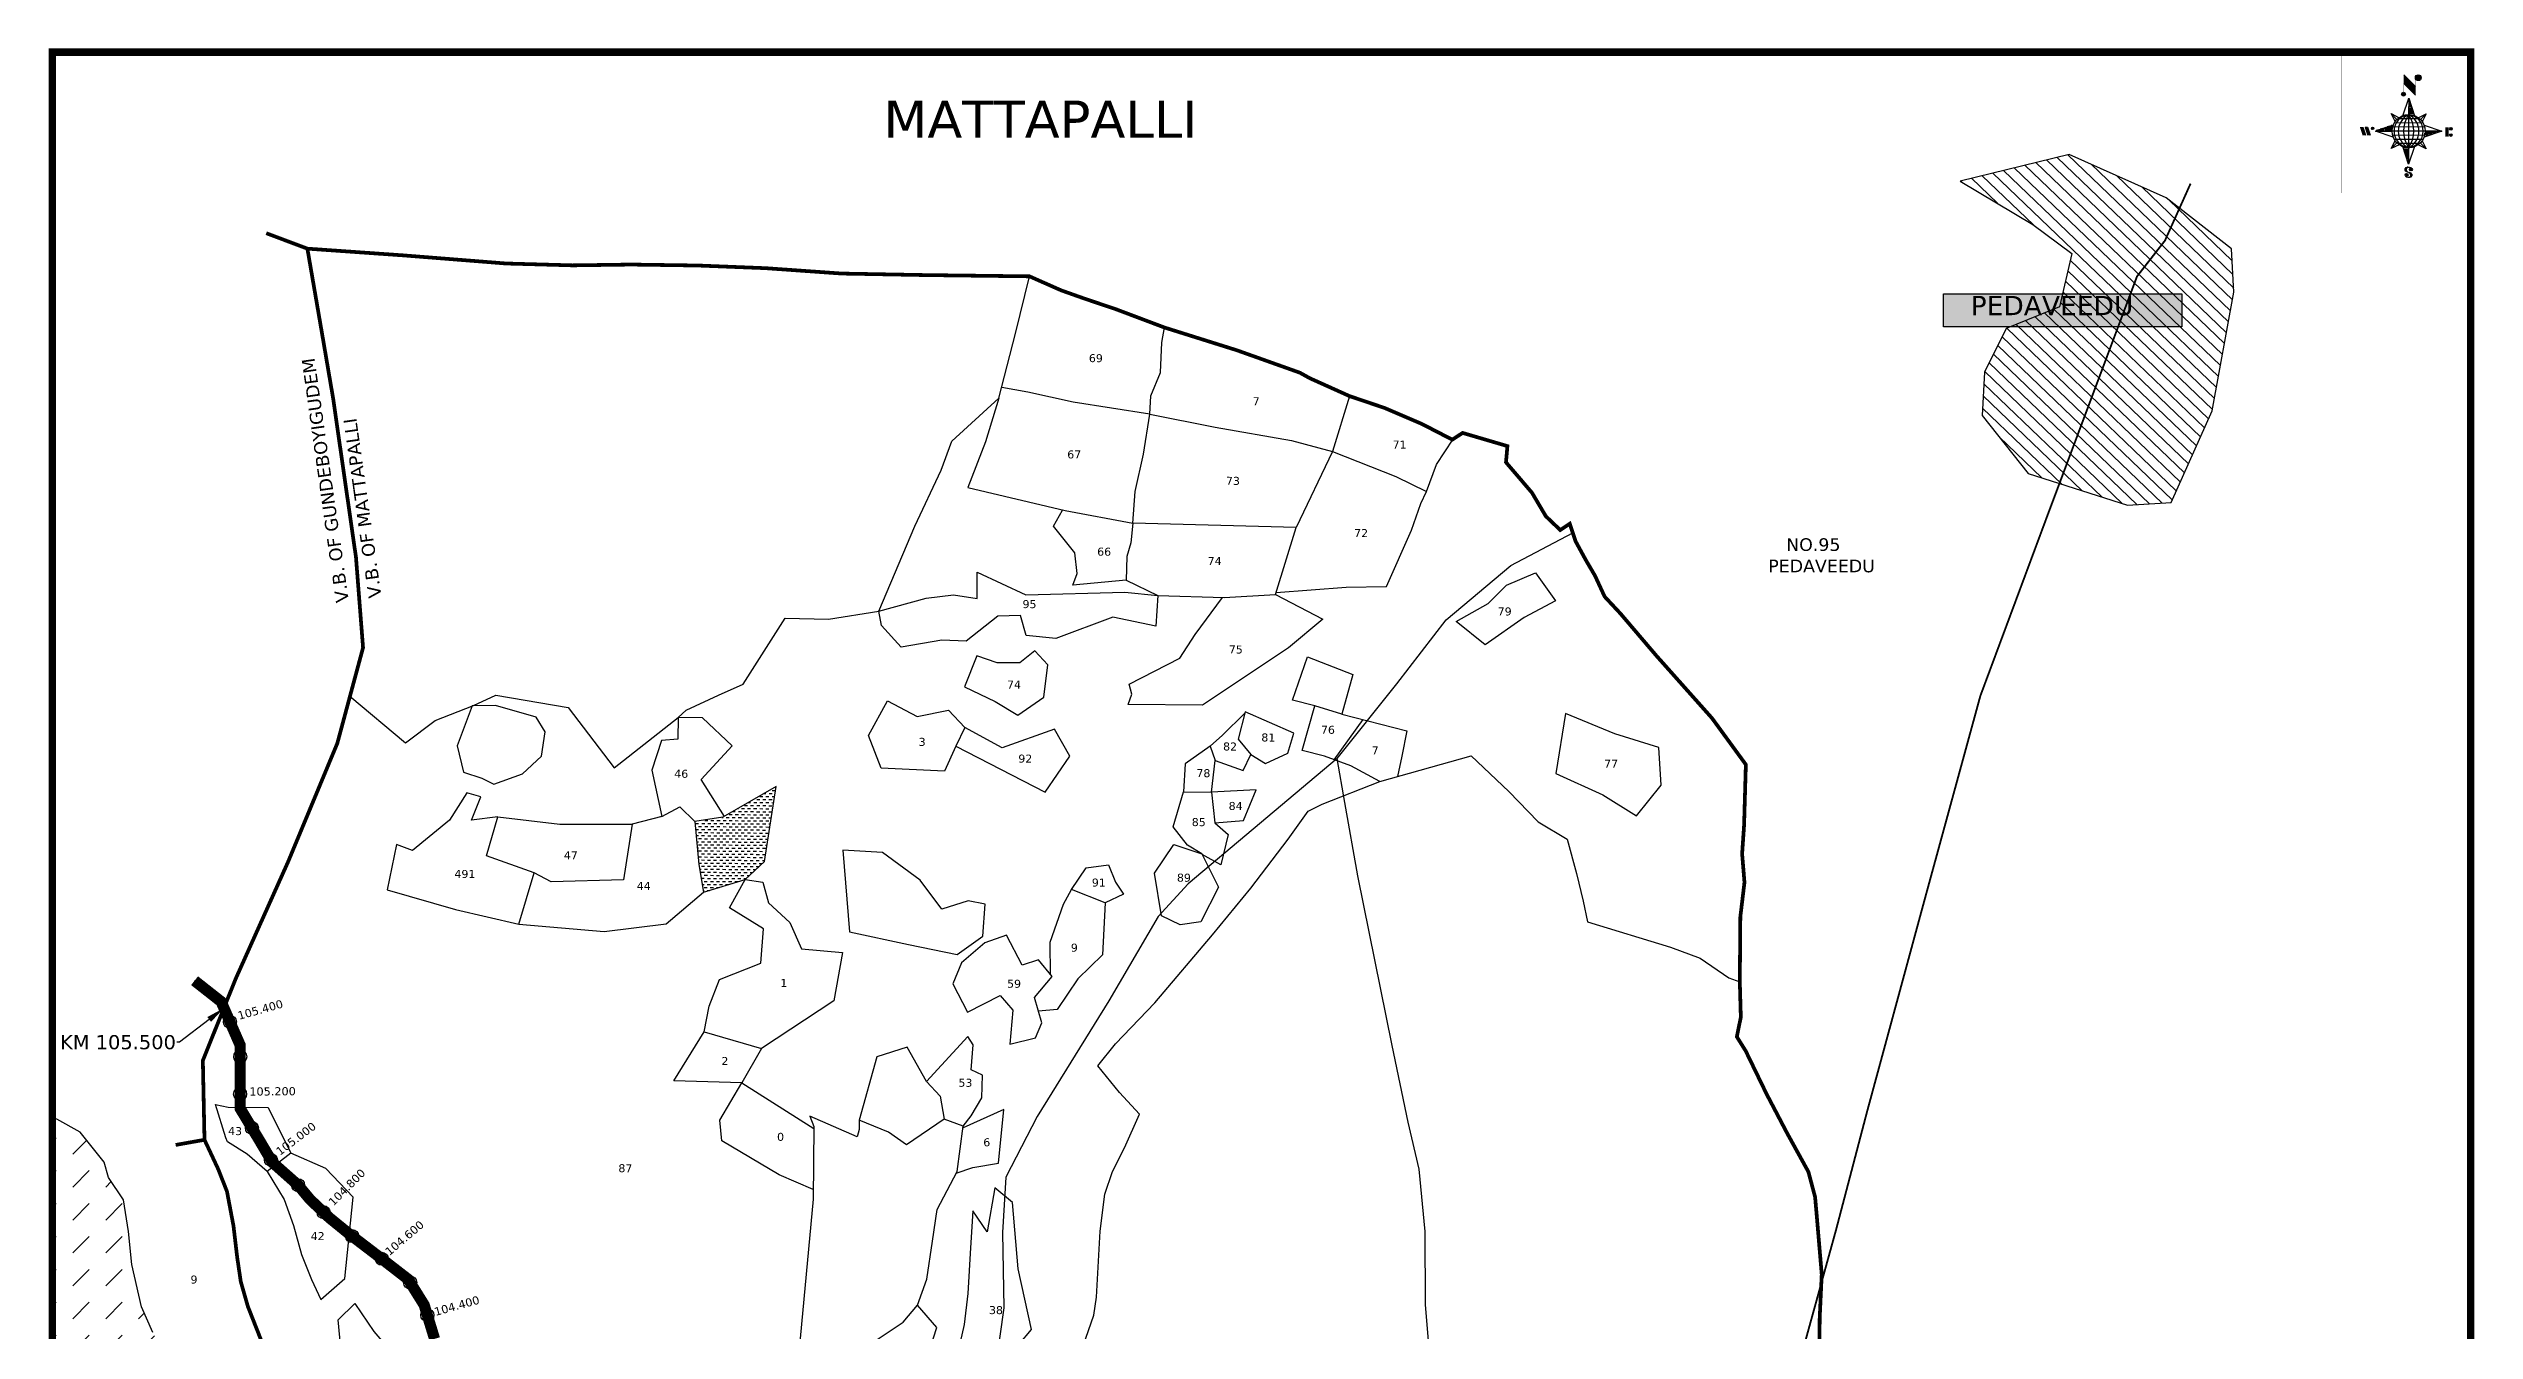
# Model space of a CAD drawing. Header units: inches. Extents: x 370282 to 376797, y 1844648 to 1853292.
# Drawn here: x 370282 to 376797, y 1849848 to 1853292 of the extents above; entities that cross this region are included whole.
import ezdxf
from ezdxf import colors
from ezdxf.entities.mleader import LeaderData, LeaderLine
from ezdxf.math import Vec2, Vec3

# ---------------------------------------------------------------- set-up
doc = ezdxf.new("R2010")
doc.units = ezdxf.units.IN
doc.header["$MEASUREMENT"] = 0
doc.header["$PDMODE"] = 32
doc.header["$PDSIZE"] = 35
for name, color, linetype in [('BND', 6, 'Continuous'), ('bord', 1, 'Continuous'), ('FRL', 3, 'Continuous'), ('points', 161, 'Continuous'), ('ROAD', 1, 'Continuous'), ('ROADS', 50, 'Continuous'), ('SY.AREA', 7, 'Continuous'), ('TEXT', 7, 'Continuous'), ('VILLAGE AREA', 1, 'Continuous'), ('WATER', 4, 'Continuous')]:
    doc.layers.add(name, color=color, linetype=linetype)
doc.styles.get("Standard").update_dxf_attribs({"font": 'verdana.ttf'})
pattern_1 = [(267.297113149, (-8720374.938, 50637915.138), (10.5367255337, -0.497431438), [])]
pattern_2 = [(357.297113149, (-8720374.938, 50637915.138), (0.497431438, 10.5367255337), [])]

# ---------------------------------------------------------------- blocks, each defined once
blk = doc.blocks.new('*X23')
at = {"color": 0, "linetype": 'Continuous'}
for p, q in [((6321.6, 240.5), (6322.3, 241.2)), ((6321.6, 240.3), (6322.3, 241)), ((6321.6, 240.1), (6322.3, 240.8)), ((6321.6, 239.9), (6322.4, 240.7)), ((6321.6, 239.8), (6322.4, 240.6)), ((6321.6, 239.6), (6322.5, 240.5)), ((6321.6, 239.4), (6322.5, 240.3)), ((6321.6, 239.2), (6322.6, 240.2)), ((6321.7, 239.1), (6322.6, 240.1)), ((6321.8, 240.8), (6322.4, 241.4)), ((6321.8, 239), (6322.7, 240)), ((6321.8, 239), (6322.8, 239.9)), ((6321.9, 238.9), (6322.9, 239.8)), ((6322, 238.8), (6323, 239.7)), ((6322.1, 241.3), (6322.4, 241.6)), ((6322.1, 238.7), (6323.1, 239.6)), ((6322.2, 238.6), (6323.1, 239.6)), ((6322.3, 238.5), (6323.2, 239.5)), ((6322.4, 238.5), (6323.3, 239.4)), ((6322.5, 238.4), (6323.4, 239.3)), ((6322.7, 238.4), (6323.6, 239.3)), ((6322.8, 238.3), (6323.7, 239.2)), ((6322.9, 238.3), (6323.8, 239.1)), ((6323.1, 238.2), (6323.9, 239.1)), ((6323.2, 238.2), (6324, 239)), ((6323.3, 238.2), (6324.2, 239)), ((6323.5, 238.1), (6324.3, 238.9)), ((6323.7, 238.1), (6324.4, 238.9)), ((6323.8, 238.1), (6324.6, 238.8)), ((6324.1, 238.2), (6324.7, 238.8)), ((6324.3, 238.3), (6324.9, 238.8)), ((6324.6, 238.3), (6325.1, 238.8)), ((6324.8, 238.4), (6325.2, 238.8)), ((6325.1, 238.5), (6325.4, 238.8)), ((6325.4, 238.6), (6325.6, 238.8))]:
    blk.add_line(p, q, dxfattribs=at)
blk = doc.blocks.new('*X22')
at = {"color": 0, "linetype": 'Continuous'}
for p, q in [((6324.4, 240.3), (6324.5, 240.4)), ((6324.6, 240.3), (6324.8, 240.5)), ((6324.7, 240.2), (6325, 240.5)), ((6324.8, 240.2), (6325.2, 240.6)), ((6325, 240.1), (6325.5, 240.6)), ((6325.1, 240.1), (6325.6, 240.6)), ((6325.2, 240), (6325.8, 240.6)), ((6325.3, 240), (6326, 240.6)), ((6325.4, 239.9), (6326.1, 240.6)), ((6325.5, 239.8), (6326.2, 240.5)), ((6325.6, 239.8), (6326.3, 240.5)), ((6325.7, 239.7), (6326.5, 240.4)), ((6325.9, 239.6), (6326.6, 240.3)), ((6326, 239.5), (6326.7, 240.3)), ((6326, 239.4), (6326.8, 240.2)), ((6326.1, 239.3), (6327, 240.2)), ((6326.2, 239.3), (6327.1, 240.1)), ((6326.3, 239.2), (6327.1, 240)), ((6326.4, 239.1), (6327.2, 239.9)), ((6326.5, 239), (6327.3, 239.8)), ((6326.5, 238.9), (6327.4, 239.7)), ((6326.6, 238.8), (6327.5, 239.6)), ((6326.7, 238.7), (6327.5, 239.5)), ((6326.8, 238.6), (6327.6, 239.4)), ((6326.8, 238.5), (6327.7, 239.3)), ((6326.8, 236.5), (6327.4, 237)), ((6326.9, 238.3), (6327.8, 239.2)), ((6326.9, 238.2), (6327.9, 239.1)), ((6326.9, 236.8), (6327.6, 237.4)), ((6327, 238.1), (6327.8, 239)), ((6327, 237.9), (6327.8, 238.8)), ((6327, 237.8), (6327.8, 238.6)), ((6327, 237.6), (6327.8, 238.4)), ((6327, 237.4), (6327.8, 238.2)), ((6327, 237.3), (6327.8, 238)), ((6327, 237.1), (6327.8, 237.9))]:
    blk.add_line(p, q, dxfattribs=at)
blk = doc.blocks.new('H')
at = {"layer": 'bord', "extrusion": (0.000427885, 0.004792, 0.999988)}
h = blk.add_hatch(dxfattribs=at)
h.set_pattern_fill('LINE', color=8, scale=84.387686, angle=-2.7029, style=0)
h.set_pattern_definition(pattern_2)
h.paths.add_polyline_path([(-492, 786, -0.090992), (-448, 775), (-486, 912)])
h = blk.add_hatch(dxfattribs=at)
h.set_pattern_fill('LINE', color=8, scale=84.387686, angle=-92.7029, style=0)
h.set_pattern_definition(pattern_1)
h.paths.add_polyline_path([(-625, 665, -0.090992), (-615, 710), (-751, 671)])
h = blk.add_hatch(dxfattribs=at)
h.set_pattern_fill('LINE', color=8, scale=84.387686, angle=-92.7029, style=0)
h.set_pattern_definition(pattern_1)
h.paths.add_polyline_path([(-246, 647), (-372, 653, -0.090992), (-382, 609)])
h = blk.add_hatch(dxfattribs=at)
h.set_pattern_fill('LINE', color=8, scale=84.387686, angle=-2.7029, style=0)
h.set_pattern_definition(pattern_2)
h.paths.add_polyline_path([(-504, 533, -0.090992), (-549, 543), (-510, 406)])
for p, q in [((-519, 1020, -1217), (-435, 927, -1216)), ((-516, 1087, -1217), (-432, 994, -1217)), ((-627, 794, -1216), (-567, 760, -1216)), ((-627, 794, -1216), (-584, 747, -1215)), ((-599, 731, -1215), (-627, 794, -1216)), ((-538, 774, -1216), (-487, 906, -1216)), ((-487, 906, -1216), (-493, 780, -1216)), ((-487, 906, -1216), (-448, 769, -1216)), ((-421, 753, -1216), (-359, 781, -1216)), ((-359, 781, -1216), (-405, 739, -1216)), ((-359, 781, -1216), (-392, 721, -1215)), ((-865, 701, -1215), (-847, 638, -1215)), ((-847, 700, -1215), (-829, 637, -1215)), ((-829, 699, -1215), (-811, 636, -1215)), ((-829, 699, -1215), (-811, 698, -1215)), ((-811, 698, -1215), (-794, 635, -1215)), ((-752, 665, -1215), (-615, 704, -1215)), ((-752, 665, -1215), (-625, 659, -1215)), ((-619, 614, -1215), (-752, 665, -1215)), ((-639, 526, -1214), (-606, 585, -1215)), ((-639, 526, -1214), (-593, 568, -1215)), ((-371, 513, -1214), (-414, 560, -1215)), ((-399, 576, -1215), (-371, 513, -1214)), ((-246, 641, -1215), (-383, 603, -1215)), ((-379, 693, -1215), (-246, 641, -1215)), ((-373, 647, -1215), (-246, 641, -1215)), ((-213, 669, -1215), (-217, 601, -1215)), ((-197, 600, -1215), (-194, 668, -1215)), ((-577, 553, -1215), (-639, 526, -1214)), ((-511, 400, -1214), (-549, 537, -1214)), ((-460, 533, -1215), (-511, 400, -1214)), ((-505, 527, -1214), (-511, 400, -1214)), ((-371, 513, -1214), (-431, 546, -1215))]:
    blk.add_line(p, q, dxfattribs=at)
at = {"layer": 'bord', "color": 8, "linetype": 'ByBlock', "extrusion": (0.000427885, 0.004792, 0.999988)}
for p, q in [((-411, 744, -1216), (-578, 752, -1216)), ((-493, 780, -1216), (-505, 527, -1214)), ((-373, 647, -1215), (-625, 659, -1215)), ((-378, 616, -1215), (-623, 628, -1215)), ((-375, 679, -1215), (-620, 691, -1215)), ((-392, 585, -1215), (-611, 595, -1215)), ((-386, 711, -1215), (-605, 722, -1215)), ((-420, 555, -1215), (-587, 562, -1215))]:
    blk.add_line(p, q, dxfattribs=at)
at = {"layer": 'bord', "extrusion": (0.000427885, 0.004792, 0.999988), "elevation": -1212}
for points, const_width in [([(-530, 950, 1), (-520, 939, 1)], 14.8), ([(-414, 1073, 1), (-398, 1058, 1)], 22.3), ([(-776, 697, 1), (-769, 690, 1)], 8.9), ([(-180, 618, 1), (-173, 611, 1)], 9.79), ([(-178, 667, 1), (-171, 660, 1)], 9.79), ([(-525, 322, 1), (-533, 329, 1)], 11.1), ([(-490, 362, 1), (-498, 369, 1)], 11.1)]:
    blk.add_lwpolyline(points, format="xyb", close=True, dxfattribs=dict(at, const_width=const_width))
for points, const_width in [([(-522, 960), (-516, 1093)], 1.61), ([(-434, 933), (-428, 1066)], 1.61), ([(-870, 707), (-846, 706)], 0.642), ([(-829, 643), (-855, 644)], 0.642), ([(-829, 643), (-821, 678)], 0.642), ([(-811, 642), (-784, 641)], 0.642), ([(-793, 641), (-782, 694)], 0.642), ([(-177, 605), (-226, 607)], 0.706), ([(-223, 676), (-174, 673)], 0.706), ([(-195, 645), (-185, 644)], 0.706)]:
    blk.add_lwpolyline(points, dxfattribs=dict(at, const_width=const_width))
for points in [[(-537, 317), (-531, 310), (-520, 307), (-505, 307), (-494, 310), (-486, 318), (-487, 326), (-491, 333), (-494, 336), (-503, 341), (-522, 347), (-530, 352), (-534, 355), (-537, 363), (-537, 373), (-530, 381), (-520, 384), (-504, 384), (-493, 380), (-487, 373)], [(-522, 348), (-526, 354), (-528, 361), (-528, 371), (-526, 375), (-521, 381), (-515, 384)], [(-505, 307), (-499, 312), (-497, 319), (-497, 327), (-501, 335), (-509, 343)]]:
    blk.add_lwpolyline(points, dxfattribs=at)
at = {"layer": 'bord', "extrusion": (0.000427885, 0.004792, 0.999988)}
for centre, radius in [((-525, 944, -1212), 14.8), ((-406, 1065, -1212), 22.3), ((-498, 659, -1212), 127), ((-773, 694, -1212), 8.9), ((-177, 615, -1212), 9.79), ((-174, 663, -1212), 9.79), ((-529, 325, -1212), 11.1), ((-494, 365, -1212), 11.1)]:
    blk.add_circle(centre, radius, dxfattribs=at)
at = {"layer": 'bord', "color": 8, "linetype": 'ByBlock', "extrusion": (0.000427885, 0.004792, 0.999988)}
for centre, radius, start, end in [((-482, 658, -1212), 128, 94.9254, 259.6691), ((-437, 656, -1212), 141, 113.2864, 241.308), ((-316, 651, -1212), 222, 142.5892, 212.0053), ((-560, 662, -1212), 141, 293.2864, 61.308), ((-681, 668, -1212), 222, 322.5892, 32.0053), ((-515, 660, -1212), 128, 274.9254, 79.6691)]:
    blk.add_arc(centre, radius, start, end, dxfattribs=at)
at = {"layer": 'bord', "extrusion": (0.000427885, 0.004792, 0.999988)}
for points in [[(-516, 1093, -1212), (-431, 1000, -1212), (-519, 1026, -1212), (-434, 933, -1212)], [(-864, 707, -1212), (-846, 706, -1212), (-846, 644, -1212), (-829, 643, -1212)], [(-829, 705, -1212), (-811, 704, -1212), (-811, 642, -1212), (-793, 641, -1212)], [(-193, 674, -1212), (-197, 606, -1212), (-213, 675, -1212), (-216, 607, -1212)]]:
    blk.add_solid(points, dxfattribs=at)
at = {"layer": 'bord', "extrusion": (0.000427885, 0.004792, 0.999988), "xscale": 7.977342409717546, "yscale": 7.977342408231451, "zscale": 7.977342408476333, "rotation": 138.0840426661453}
for name, p in [('*X22', (38301, -31929, -1212)), ('*X23', (38314, -31951, -1212))]:
    blk.add_blockref(name, p, dxfattribs=at)

msp = doc.modelspace()

# ---------------------------------------------------------------- hatches: boundary and pattern name
h = msp.add_hatch(color=2)
h.dxf.hatch_style = 1
h.paths.add_polyline_path([(375371.1, 1852633.2), (376010.9, 1852633.2), (376010.9, 1852544.2), (375371.1, 1852544.2)])
h = msp.add_hatch()
h.set_pattern_fill('DASH', color=4, scale=500, angle=45)
h.paths.add_polyline_path([(375938.7, 1846776.9), (375657.1, 1846659.9), (375577, 1846618.8), (375526.7, 1846545.7), (375428.1, 1846321.7), (375393.9, 1846260.6), (375319.8, 1846223.6), (375200.2, 1846158.1), (374896.2, 1846028.1), (374775.1, 1845992.5), (374659.8, 1845954.1), (374468.6, 1845908.4), (374304.7, 1845888.5), (374162.3, 1845877.1), (373881.3, 1845912.8), (373777.3, 1845949.8), (373681.8, 1846023.8), (373544.8, 1846193.8), (373472.2, 1846297.7), (373393.8, 1846394.5), (373284.1, 1846492.6), (373009.7, 1846804.4), (372901.1, 1846958.2), (372766.8, 1847192.8), (372656.1, 1847372.7), (372613, 1847438), (372539.3, 1847503.3), (372387.6, 1847604.7), (372217.7, 1847744.1), (372034, 1847883.4), (371929.6, 1847980.7), (371750.7, 1848137.3), (371612.5, 1848267.1), (371512.8, 1848453.8), (371367.9, 1848642.4), (371260.3, 1848822.2), (371103.4, 1849135.3), (371000.9, 1849318.3), (370955.1, 1849431.6), (370843.9, 1849621.1), (370772, 1849645), (370704.4, 1849666.8), (370658.6, 1849686.4), (370632.4, 1849712.6), (370562.3, 1849842.3), (370531.8, 1849912), (370505.6, 1850025.2), (370496.9, 1850114.5), (370483.8, 1850199.5), (370442.8, 1850258.8), (370432, 1850300.4), (370367.5, 1850381), (370304.3, 1850415.9), (370292.2, 1850419.2), (370292.2, 1849568.1), (370560.5, 1849358.1), (370665.9, 1849178.5), (370845.7, 1848924.6), (370988.3, 1848701.7), (371205.3, 1848305.3), (371360.3, 1847983.3), (371609.4, 1847658), (371832.6, 1847472.2), (372223.2, 1847150.2), (372409.2, 1846976.8), (372632.4, 1846741.4), (372787.4, 1846456.6), (373054, 1846066.4), (373259, 1845909.1), (373481, 1845784.8), (373817.6, 1845663), (374166.3, 1845614.3), (374552, 1845543.3), (374889.1, 1845630.5), (375263.7, 1845755.2), (375525.8, 1845861.2), (375813, 1846073.2), (376031.5, 1846235.4), (376238.7, 1846424), (376382.2, 1846548.7), (376544.5, 1846617.3), (376756.8, 1846710.8), (376786.7, 1846727.9), (376786.7, 1847350.2), (376710, 1847298.5), (376680.3, 1847261.9), (376641.4, 1847220.8), (376588.8, 1847198), (376416.8, 1847133.7), (376268.2, 1847110.9), (376174.4, 1847049.2), (376071.3, 1846904.8)])
h.paths.add_polyline_path([(374659.9, 1845615.6), (375490.4, 1846054.1), (375432.4, 1846164), (374601.8, 1845725.6)], flags=24)
h.paths.add_polyline_path([(374407.1, 1845853.7), (374437.1, 1845853.5), (374437.3, 1845887.1), (374407.4, 1845887.3)], flags=24)
h.paths.add_polyline_path([(371642.8, 1848133.3), (371672.4, 1848133), (371672.6, 1848165.3), (371643.1, 1848165.5)], flags=24)
h.paths.add_polyline_path([(370887.1, 1849502.7), (370917.1, 1849502.5), (370917.4, 1849536.2), (370887.4, 1849536.4)], flags=24)
at = {"layer": 'VILLAGE AREA'}
h = msp.add_hatch(dxfattribs=at)
h.set_pattern_fill('ANSI31', color=256, scale=200, angle=91.19042, style=0)
h.set_pattern_definition([(136.1904153, (-1261.154, -420.075), (-17.3065976, -18.0411108), [])])
h.paths.add_polyline_path([(375708.6, 1853007.6), (375416, 1852936.1), (375611.1, 1852819.2), (375715.1, 1852741.3), (375682.6, 1852598.3), (375539.5, 1852539.9), (375481, 1852422.9), (375474.5, 1852306), (375598.1, 1852150.1), (375864.7, 1852065.6), (375981.8, 1852072.1), (376092.4, 1852319), (376150.9, 1852637.3), (376144.4, 1852754.2), (375968.8, 1852890.7)])
at = {"layer": 'WATER'}
h = msp.add_hatch(dxfattribs=at)
h.set_pattern_fill('DASH', color=256, scale=2.578853, angle=-0.46189, style=0)
h.set_pattern_definition([(359.53811, (369957.761, 1844275.352), (8.253598, 8.121587), [8.187859, -8.187859])])
h.paths.add_polyline_path([(372236.4, 1851309.4), (372092.7, 1851226.7), (372017.9, 1851215.5), (372028.7, 1851100.1), (372041.3, 1851025.3), (372153.3, 1851059.5), (372204.6, 1851107.9)])

# ---------------------------------------------------------------- linework, layer by layer
for points, const_width in [([(370292.2, 1853282.1), (376786.7, 1853282.1), (376786.7, 1844657.7), (370292.2, 1844657.7)], 20), ([(376786.7, 1853282.1), (376438.7, 1853282.1), (376438.7, 1852903.9), (376786.7, 1852903.9)], 0.285)]:
    msp.add_lwpolyline(points, close=True, dxfattribs=dict(const_width=const_width))
at = {"color": 2}
msp.add_lwpolyline([(375371.1, 1852633.2), (376010.9, 1852633.2), (376010.9, 1852544.2), (375371.1, 1852544.2)], close=True, dxfattribs=at)
at = {"color": 4}
msp.add_lwpolyline([(370562.3, 1849842.3), (370531.8, 1849912), (370505.6, 1850025.2), (370496.9, 1850114.5), (370483.8, 1850199.5), (370442.8, 1850258.8), (370432, 1850300.4), (370367.5, 1850381), (370304.3, 1850415.9), (370292.2, 1850419.2)], dxfattribs=at)
at = {"layer": 'BND', "lineweight": 30, "const_width": 10}
for points in [[(370623.6, 1850346.6), (370623.6, 1850346.6), (370701, 1850360.4), (370696.6, 1850573.5), (370784.6, 1850792.6), (370925.4, 1851107), (371057.7, 1851425.6), (371126.8, 1851682.5), (371107.8, 1851925.2), (371046.4, 1852352.4), (371016.6, 1852526.7), (370977.3, 1852754.4), (370866.9, 1852795.9)], [(375037.7, 1849803.9), (375038.4, 1849880.8), (375043.9, 1849998.9), (375031.3, 1850146.9), (375026.1, 1850206.6), (375008.1, 1850274.3), (374950.4, 1850379.2), (374896.1, 1850482.8), (374839.7, 1850599.1), (374815.9, 1850637.2), (374826.6, 1850689.9), (374823.9, 1850784.9), (374825.3, 1850959.2), (374836.4, 1851052), (374830.1, 1851128.9), (374835.4, 1851205.7), (374840.1, 1851368.4), (374749.3, 1851493), (374599.1, 1851661.7), (374503, 1851774.5), (374460.9, 1851819.6), (374434.9, 1851876), (374411.2, 1851916.4), (374382.9, 1851968.2), (374367.2, 1852015.4), (374341.8, 1851998.4), (374303.1, 1852035.4), (374265.7, 1852098.8), (374196, 1852180.4), (374199.8, 1852224), (374079.5, 1852259.4), (374051.8, 1852241.3), (373970.7, 1852283.2), (373870, 1852326.4), (373776.1, 1852358.2), (373669.7, 1852406.1), (373642.3, 1852421.2), (373473.4, 1852481.4), (373278.7, 1852542.6), (373148.2, 1852591.8), (373064.6, 1852620), (373001.7, 1852642.3), (372916.4, 1852680), (372636.3, 1852683.4), (372412.5, 1852687.5), (372208.6, 1852701.9), (372026.1, 1852709.1), (371847, 1852711.7), (371689.7, 1852709.5), (371510.9, 1852714.5), (371235.5, 1852736.3), (370977.3, 1852754.4)], [(370701, 1850360.4), (370737.7, 1850281.8), (370761.3, 1850221.9), (370778.9, 1850128.9), (370788.6, 1850046.2), (370798.4, 1849979.6), (370817.4, 1849912.9), (370864.8, 1849792.3)]]:
    msp.add_lwpolyline(points, dxfattribs=at)
at = {"layer": 'FRL', "color": 84, "const_width": 30}
msp.add_lwpolyline([(370674.3, 1850787.8), (370745.6, 1850731.7), (370797, 1850614), (370796.7, 1850444.8), (370848.3, 1850359.2), (370883.4, 1850299.8), (370953, 1850238), (370984.6, 1850200), (371036.3, 1850151), (371089.1, 1850108), (371165.3, 1850049.7), (371248, 1849985.6), (371290.8, 1849917), (371318.9, 1849825.6)], dxfattribs=at)
at = {"layer": 'FRL', "color": 82}
msp.add_lwpolyline([(371318.9, 1849825.6), (371290.8, 1849917), (371248, 1849985.6), (371165.3, 1850049.7), (371089.1, 1850108), (371036.3, 1850151), (370984.6, 1850200), (370953, 1850238), (370883.4, 1850299.8), (370848.3, 1850359.2), (370796.7, 1850444.8), (370797, 1850614), (370745.6, 1850731.7), (370674.3, 1850787.8)], dxfattribs=at)
at = {"layer": 'points'}
for p in [(370769.2, 1850677.6), (370796.9, 1850583.4), (370796.7, 1850483.4), (370828.4, 1850392.2), (370879.5, 1850306.3), (370952.5, 1850238.5), (371020.8, 1850165.7), (371097.5, 1850101.6), (371176.9, 1850040.8), (371253.3, 1849977.1), (371299.4, 1849889.1)]:
    msp.add_point(p, dxfattribs=at)
at = {"layer": 'ROAD'}
for points in [[(374001.9, 1849647.3), (373979.9, 1849918.1), (373978.7, 1850113.8), (373963.2, 1850281.5), (373933.5, 1850407.6), (373890.3, 1850613.4), (373798.4, 1851069.1), (373763.3, 1851266.1), (373742.8, 1851385), (373903, 1851585), (374035.7, 1851757.6), (374208.7, 1851902.8), (374375.4, 1851990.8)], [(373742.8, 1851385), (373517, 1851195.3), (373342.1, 1851048.2), (373262.2, 1850960.1), (373129.1, 1850733.5), (372936.9, 1850423), (372852.6, 1850259.7), (372843.7, 1850111.2), (372847.8, 1849908.7), (372827.2, 1849762.8)]]:
    msp.add_lwpolyline(points, dxfattribs=at)
at = {"layer": 'ROADS', "color": 40, "const_width": 5}
msp.add_lwpolyline([(376034.3, 1852929.1), (375965.6, 1852776.1), (375890.5, 1852679.8), (375651.1, 1852040.5), (375469.9, 1851553.1), (375323.3, 1851017.1), (375166.2, 1850438.2), (375081.9, 1850116.9), (374985.5, 1849767.8), (374892.9, 1849553.6), (374656.6, 1849069.2), (374496.5, 1848745.2), (374324.9, 1848382.9), (374315.6, 1848108.3), (374256.6, 1847851.1), (374155.1, 1847397.2), (374009.8, 1847091.6), (373924.5, 1846700.1), (373771, 1846586.8), (373676.4, 1846448.3), (373552, 1846583.1), (373358.2, 1846875.7), (373284.7, 1846933.7), (373252.9, 1846981)], dxfattribs=at)
at = {"layer": 'SY.AREA', "linetype": 'ByBlock'}
msp.add_lwpolyline([(375708.6, 1853007.6), (375416, 1852936.1), (375611.1, 1852819.2), (375715.1, 1852741.3), (375682.6, 1852598.3), (375539.5, 1852539.9), (375481, 1852422.9), (375474.5, 1852306), (375598.1, 1852150.1), (375864.7, 1852065.6), (375981.8, 1852072.1), (376092.4, 1852319), (376150.9, 1852637.3), (376144.4, 1852754.2), (375968.8, 1852890.7), (375708.6, 1853007.6)], dxfattribs=at)
at = {"layer": 'SY.AREA'}
for points in [[(371091.7, 1851552.4), (371241.1, 1851426.8), (371320.3, 1851486.4), (371423, 1851527.5), (371483.5, 1851554.6), (371677.4, 1851521.5), (371800.7, 1851359.3), (371972.9, 1851494.5), (371994.8, 1851515), (372081.7, 1851555), (372147.6, 1851584.6), (372260, 1851761.3), (372376.8, 1851759), (372512.2, 1851780.6), (372608.5, 1852009.1), (372679.2, 1852159.3), (372707.6, 1852237.1), (372834.5, 1852352.7), (372879.2, 1852526.7), (372916.4, 1852680)], [(373239.5, 1852309.7), (373242.7, 1852358.8), (373268.1, 1852421.5), (373271.4, 1852502.7), (373278.7, 1852542.6)], [(372834.5, 1852352.7), (372798.3, 1852235.7), (372751.2, 1852113.2), (373011.8, 1852050.8), (373193.9, 1852016.5), (373199.8, 1852101.7), (373222.9, 1852202.4), (373239.5, 1852309.7), (373034, 1852342.1), (372912.2, 1852369.3), (372841.9, 1852381.5)], [(373776.1, 1852358.2), (373730.2, 1852209.2), (373632.8, 1852005.6), (373193.9, 1852016.5), (373188.8, 1851963.7), (373178, 1851927.1), (373176.2, 1851864.2), (373261.1, 1851822.9), (373439.5, 1851817.5), (373577.3, 1851825.6), (373632.8, 1852005.6)], [(373239.5, 1852309.7), (373415.2, 1852274.8), (373620.2, 1852239), (373730.2, 1852209.2), (373900.2, 1852142.3), (373982.5, 1852102.3), (374009.3, 1852174.2), (374054, 1852242.7)], [(373578.9, 1851830.6), (373766.4, 1851845), (373875.3, 1851846.8), (373942.1, 1851998.3), (373966.9, 1852069.4), (373982.5, 1852102.3)], [(373176.2, 1851864.2), (373032.4, 1851850.8), (373044.5, 1851882.1), (373038.4, 1851937.2), (372981.2, 1852008.5), (373005.5, 1852052.3)], [(373261.1, 1851822.9), (373255.3, 1851740.2), (373140, 1851764.7), (372987.4, 1851706.9), (372907.4, 1851715.5), (372892.1, 1851769.3), (372831.8, 1851767.2), (372746.5, 1851699.7), (372681, 1851702.9), (372571.9, 1851684.1), (372518.6, 1851742.2), (372512.2, 1851780.6), (372638.6, 1851815.9), (372712.1, 1851824.5), (372776.3, 1851814.8), (372775.6, 1851885.6), (372906.3, 1851824.3), (373172.6, 1851831.3), (373261.1, 1851822.9)], [(373577.3, 1851825.6), (373704.1, 1851758.8), (373611.6, 1851682.3), (373380.8, 1851528.1), (373181.4, 1851529.8), (373190.8, 1851557.2), (373184.5, 1851584.8), (373320.2, 1851654.5), (373361.4, 1851718.3), (373434.3, 1851817.7)], [(373856.9, 1851323), (373779.2, 1851365.1), (373708.9, 1851390.7), (373648.8, 1851405.9), (373682.7, 1851526), (373622.6, 1851541.3), (373663.3, 1851658), (373784.6, 1851610.4), (373755.3, 1851503.9), (373682.7, 1851526)], [(372718.6, 1851418.3), (372688.5, 1851350.9), (372518.4, 1851359.2), (372484.4, 1851446.2), (372535.5, 1851539.4), (372615, 1851498), (372698.5, 1851514.7), (372742.4, 1851468.4)], [(372097, 1851229.2), (372034.5, 1851328.1), (372117.9, 1851418.6), (372038.5, 1851493.9), (371972.9, 1851494.5), (371972.4, 1851436.8), (371927.8, 1851433.2), (371902.2, 1851353.5), (371928.7, 1851228.8), (371977.5, 1851254.6), (372017.9, 1851215.5)], [(373495, 1851506.8), (373435.1, 1851447.2), (373401.9, 1851417.9), (373415.2, 1851379.2)], [(373413.8, 1851211.7), (373491.1, 1851217.9), (373524.8, 1851300.5), (373405.3, 1851294.7), (373415.2, 1851379.2), (373490, 1851352.5), (373510.9, 1851395.5), (373550.5, 1851371.3), (373609.8, 1851399.2), (373626.1, 1851452.5), (373495.9, 1851510.3), (373477.1, 1851436.6), (373510.9, 1851395.5)], [(373734.2, 1851381.5), (373812.5, 1851489.3)], [(373755.3, 1851503.9), (373930, 1851459.3), (373915.9, 1851391.3), (373904.8, 1851336.5)], [(373060.4, 1849806.6), (373089.1, 1849889.5), (373096.2, 1849937.7), (373106.3, 1850114.9), (373118.9, 1850214), (373139, 1850274.9), (373171.7, 1850339.1), (373211.6, 1850429.3), (373157.7, 1850487.4), (373099.7, 1850559.1), (373147.7, 1850618), (373253.1, 1850728.8), (373408.2, 1850910.7), (373510.5, 1851036.1), (373610.8, 1851167.6), (373664.9, 1851243.5), (373702.4, 1851261.8), (373856.9, 1851323), (374102.8, 1851392.3), (374203.9, 1851296.5), (374282.6, 1851215), (374360.3, 1851167.7), (374385, 1851076), (374403.1, 1851001.2), (374414.7, 1850946.2), (374637.4, 1850878.2), (374717.8, 1850848.8), (374794.6, 1850795.6), (374823.9, 1850784.9)], [(373401.9, 1851417.9), (373334.4, 1851370.8), (373330.3, 1851295.3)], [(371489, 1851227.7), (371418.1, 1851219.1), (371443.5, 1851281.8), (371405.6, 1851292.6), (371359.1, 1851219.5), (371260, 1851137.8), (371216.3, 1851153.8), (371191.7, 1851032.1), (371374.9, 1850979.5), (371545.1, 1850940.1), (371586.2, 1851077.5)], [(372153.3, 1851059.5), (372204.6, 1851107.9), (372236.4, 1851309.4), (372092.7, 1851226.7), (372017.9, 1851215.5), (372028.7, 1851100.1), (372041.3, 1851025.3), (372153.3, 1851059.5)], [(373379, 1851129), (373340.5, 1851152.1), (373302.3, 1851201.2), (373330.3, 1851295.3), (373405.3, 1851294.7), (373413.8, 1851211.7), (373449.9, 1851180.7), (373429.9, 1851099.1), (373379.9, 1851127.2)], [(371928.7, 1851228.8), (371849.9, 1851208.4), (371826.1, 1851058.5), (371631.9, 1851053.5), (371586.2, 1851077.5), (371458, 1851123.1), (371489, 1851227.7), (371655.4, 1851208), (371849.9, 1851208.4)], [(372415.3, 1851138.8), (372432.9, 1850919.5), (372591.8, 1850885.3), (372722.3, 1850858.1), (372790.9, 1850907.5), (372797.3, 1850993.8), (372751.9, 1851002.1), (372681.2, 1850979.9), (372622.7, 1851057.7), (372522.1, 1851132.3), (372415.3, 1851138.8)], [(373270.8, 1850961.8), (373252.4, 1851076.7), (373304.2, 1851153.5), (373379, 1851129), (373423.7, 1851038.9), (373376.4, 1850946.2), (373320.6, 1850937.5), (373270.8, 1850961.8)], [(372042.5, 1850650.3), (372056.2, 1850719.1), (372084.3, 1850790.9), (372194.9, 1850834.6), (372202.2, 1850927.6), (372110.8, 1850983.4), (372153.3, 1851059.5), (372200.5, 1851052.6), (372215.8, 1850997.4), (372273.1, 1850944.5), (372304, 1850873.5), (372414.1, 1850863.4), (372390.8, 1850733.8), (372196.9, 1850605.8)], [(372973.2, 1850803.5), (372971.9, 1850891.1), (373008, 1850993), (373028.8, 1851032.6), (373069, 1851091.3), (373128.2, 1851098.8), (373147.2, 1851052.1), (373168.5, 1851020.1), (373119.4, 1850996.6), (373029.1, 1851033.1)], [(371545.1, 1850940.1), (371774.6, 1850919.9), (371940.7, 1850940.9), (372041.3, 1851025.3)], [(373119.4, 1850996.6), (373112.6, 1850857), (373046.2, 1850792.8), (372990.9, 1850710.3), (372940.4, 1850706.3)], [(372796.8, 1850889.1), (372733.9, 1850836.2), (372710.7, 1850779.6), (372749.8, 1850703.2), (372837.7, 1850747.9), (372871.5, 1850709), (372864, 1850617), (372932.3, 1850634.7), (372949.7, 1850674.3), (372929.8, 1850742.6), (372976.9, 1850799), (372940.8, 1850843.6), (372896.4, 1850829.2), (372855, 1850910.2), (372796.8, 1850889.1)], [(372143.7, 1850513.2), (371961.4, 1850518.6), (372042.5, 1850650.3), (372196.9, 1850605.8), (372143.7, 1850513.2)], [(372640.1, 1850516.9), (372587.9, 1850609.5), (372506.9, 1850583.7), (372459.3, 1850413.3)], [(372738.5, 1850396.6), (372760.1, 1850424.6), (372788.4, 1850473.6), (372790.3, 1850533.6), (372759.7, 1850548.1), (372765.2, 1850615.2), (372751.1, 1850637.5), (372640.1, 1850516.9), (372676.9, 1850477.4), (372687.5, 1850415.4)], [(372335.8, 1850227.3), (372244.1, 1850266), (372090, 1850357.7), (372085.2, 1850412.8), (372143.7, 1850513.2), (372337.1, 1850391.1)], [(370869.5, 1850275.5), (370815.8, 1850321.4), (370763.2, 1850355.1), (370758.4, 1850365.9), (370730.4, 1850455.3), (370765, 1850447.9), (370871.6, 1850447.1), (370932.5, 1850324.9)], [(372650, 1849801.1), (372667.4, 1849856), (372616, 1849916.6), (372640.9, 1849986.2), (372656, 1850088), (372668.5, 1850173.1), (372721.8, 1850274.9), (372738.5, 1850396.6), (372687.5, 1850415.4), (372586, 1850346.8), (372537.7, 1850381.2), (372459.3, 1850413.3), (372459.1, 1850388.4), (372453.7, 1850368.8), (372326.8, 1850423.6), (372337.1, 1850395.9), (372335.5, 1850200.7), (372298.2, 1849798.1)], [(372719.5, 1850270.4), (372764.5, 1850285.9), (372832.8, 1850297.4), (372847.3, 1850442.2), (372738, 1850392.5)], [(372699, 1849617.5), (372789, 1849588.2), (372828.1, 1849598.3), (372876.5, 1849581.4), (372896.4, 1849686.1), (372870.8, 1849740.9), (372888.7, 1849811.7), (372922, 1849850.5), (372886, 1850013.4), (372871, 1850192), (372823.6, 1850231.4), (372802.7, 1850112.9), (372764.2, 1850169.5), (372758.2, 1850069.9), (372751.1, 1849947.8), (372740.9, 1849863.9), (372730, 1849816.5), (372710.6, 1849658.2), (372699, 1849617.5)], [(371192.5, 1849663.9), (371178.1, 1849697.3), (371071.9, 1849752.8), (371060.1, 1849876.6), (371104.5, 1849920.3), (371155.7, 1849845.6), (371182.9, 1849814.1), (371241.8, 1849691)], [(372485.9, 1849809.7), (372576.9, 1849870.6), (372616, 1849916.6)]]:
    msp.add_lwpolyline(points, dxfattribs=at)
for points in [[(374062.4, 1851752.7), (374148.1, 1851801.5), (374197.1, 1851850.5), (374275, 1851883.9), (374328.9, 1851808.5), (374245, 1851763.2), (374140.4, 1851689.9)], [(372775.2, 1851660.8), (372741.5, 1851576.9), (372824.5, 1851538.1), (372885, 1851501.2), (372954.8, 1851549.2), (372965.9, 1851636.7), (372930.6, 1851674.3), (372890.5, 1851641.6), (372829.7, 1851642.1)], [(371419.8, 1851526.2), (371379.7, 1851419), (371396.4, 1851347.9), (371446, 1851332.3), (371478.4, 1851316.1), (371554.9, 1851343.3), (371606.4, 1851391.3), (371615.5, 1851456.8), (371591.3, 1851495.5), (371482.1, 1851527.5)], [(372718.6, 1851418.3), (372958.9, 1851294.1), (373024.7, 1851390.7), (372983.7, 1851463.8), (372842.6, 1851413.8), (372742.4, 1851468.4)], [(374355.7, 1851505.8), (374329.7, 1851344.2), (374456.3, 1851286.9), (374546.2, 1851230.8), (374612.5, 1851312.9), (374606.5, 1851414.4), (374488.3, 1851451.1)], [(371013.4, 1849931.3), (371077.5, 1849987.5), (371099.8, 1850206.2), (371027, 1850283.1), (370932.5, 1850324.9), (370869.5, 1850275.5), (370914.8, 1850199.9), (370939.7, 1850130.3), (370961.6, 1850051.9), (370988.4, 1849985.3)]]:
    msp.add_lwpolyline(points, close=True, dxfattribs=at)

# ---------------------------------------------------------------- block references
at = {"xscale": 0.3507629639658537, "yscale": 0.3507629639658489, "zscale": 0.3507629639658534, "rotation": 2.579586838453962}
msp.add_blockref('H', (376805, 1852848.9, 425.9), dxfattribs=at)

# ---------------------------------------------------------------- texts
at = {"layer": 'points', "color": 1}
for s, rotation, p in [('105.400', 15.70881, (370793.8, 1850682.6)), ('105.200', 0.4705, (370821.5, 1850479.1)), ('105.000', 37.0646, (370903.4, 1850317.1)), ('104.800', 45.11415, (371047.1, 1850180.9)), ('104.600', 40.42313, (371197.6, 1850047.9)), ('104.400', 15.70881, (371321.5, 1849887.1))]:
    msp.add_text(s, height=22, rotation=rotation, dxfattribs=at).set_placement(p)
at = {"layer": 'TEXT', "color": 5}
for s, height, p in [('MATTAPALLI', 100, (372523.8, 1853052.2)), ('PEDAVEEDU', 51.89, (375443.8, 1852575.6))]:
    msp.add_text(s, height=height, dxfattribs=at).set_placement(p)
at = {"layer": 'TEXT', "color": 6}
for s, p in [('V.B. OF GUNDEBOYIGUDEM', (371088.9, 1851806.2)), ('V.B. OF MATTAPALLI', (371176.6, 1851818.4))]:
    msp.add_text(s, height=35, rotation=98.0288, dxfattribs=at).set_placement(p)
at = {"layer": 'TEXT'}
for s, height, p in [('69', 21.49, (373075.8, 1852449.6)), ('7', 21.5, (373515.7, 1852333.9)), ('71', 21.49, (373891.4, 1852217.4)), ('67', 21.49, (373017.7, 1852191)), ('73', 21.49, (373443.9, 1852120)), ('72', 21.49, (373788.1, 1851979.8)), ('66', 21.49, (373098, 1851929.8)), ('74', 21.49, (373394.8, 1851904.7)), ('95', 21.49, (372897.7, 1851788.9)), ('79', 21.49, (374173.6, 1851769.3)), ('75', 21.49, (373451.6, 1851667)), ('74', 21.49, (372856, 1851572.7)), ('81', 21.49, (373538.9, 1851430.6)), ('76', 21.49, (373699, 1851451.3)), ('3', 21.5, (372618.7, 1851418.7)), ('92', 21.49, (372886.3, 1851373.8)), ('82', 21.49, (373436.2, 1851406.4)), ('7', 21.5, (373835.4, 1851396)), ('46', 21.49, (371962.4, 1851333.2)), ('78', 21.49, (373364.6, 1851334.8)), ('77', 21.49, (374459.4, 1851360.2)), ('84', 21.49, (373451.2, 1851246.6)), ('85', 21.49, (373352.1, 1851203.3)), ('47', 21.49, (371665.9, 1851114.2)), ('491', 21.49, (371372, 1851064)), ('91', 21.49, (373083.7, 1851040.8)), ('89', 21.49, (373312.3, 1851054)), ('44', 21.49, (371861.7, 1851031.9)), ('9', 21.5, (373027.4, 1850865.9)), ('1', 21.5, (372247.2, 1850770.9)), ('59', 21.49, (372856.1, 1850769.1)), ('2', 21.5, (372089, 1850561.4)), ('53', 21.49, (372725.5, 1850503.1)), ('43', 21.49, (370764.3, 1850373.3)), ('0', 21.5, (372238.5, 1850357.7)), ('6', 21.5, (372792.3, 1850343.1)), ('87', 21.49, (371812.4, 1850273.4)), ('42', 21.49, (370986.1, 1850091.1)), ('9', 21.5, (370663.3, 1849974.3)), ('38', 21.49, (372807.6, 1849892.3))]:
    msp.add_text(s, height=height, rotation=359.53811, dxfattribs=at).set_placement(p)
at = {"layer": 'TEXT', "color": 0}
for s, p in [('NO.95', (374948.4, 1851942.4)), ('PEDAVEEDU', (374900.3, 1851885))]:
    msp.add_text(s, height=34, dxfattribs=at).set_placement(p)

# ---------------------------------------------------------------- leaders
at = {"layer": 'TEXT', "color": 5}
ml = msp.add_multileader_mtext('Standard', dxfattribs=at)
ml.set_content('KM 105.500', color=5)
ml.set_leader_properties()
ml.build(insert=Vec2(0, 0))
ml.multileader.update_dxf_attribs({"arrow_head_size": 50})
ctx = ml.context
ctx.base_point, ctx.char_height, ctx.arrow_head_size, ctx.plane_origin = Vec3(370313.9, 1850622.3), 38, 50, Vec3(370902.9, 1850954.2)
ctx.text_align_type = 2
notes = []
notes.append((ctx, [(1, (1, 1, 0), (370634.3, 1850622.3), (-1, 0), 8, [(0, [(370753.2, 1850714.3)], 0, [])])]))
ctx.mtext.insert, ctx.mtext.alignment, ctx.mtext.flow_direction = Vec3(370624.3, 1850641.7), 3, 5
for ctx, leaders in notes:
    for number, flags, end, landing, length, lines in leaders:
        leader = LeaderData()
        leader.index, (leader.has_last_leader_line, leader.has_dogleg_vector, leader.attachment_direction) = number, flags
        leader.last_leader_point, leader.dogleg_vector, leader.dogleg_length = Vec3(end), Vec3(landing), length
        for number, points, colour, breaks in lines:
            line = LeaderLine()
            line.index, line.vertices, line.color, line.breaks = number, Vec3.list(points), colors.encode_raw_color(colour), breaks
            leader.lines.append(line)
        ctx.leaders.append(leader)

doc.saveas('drawing.dxf')
